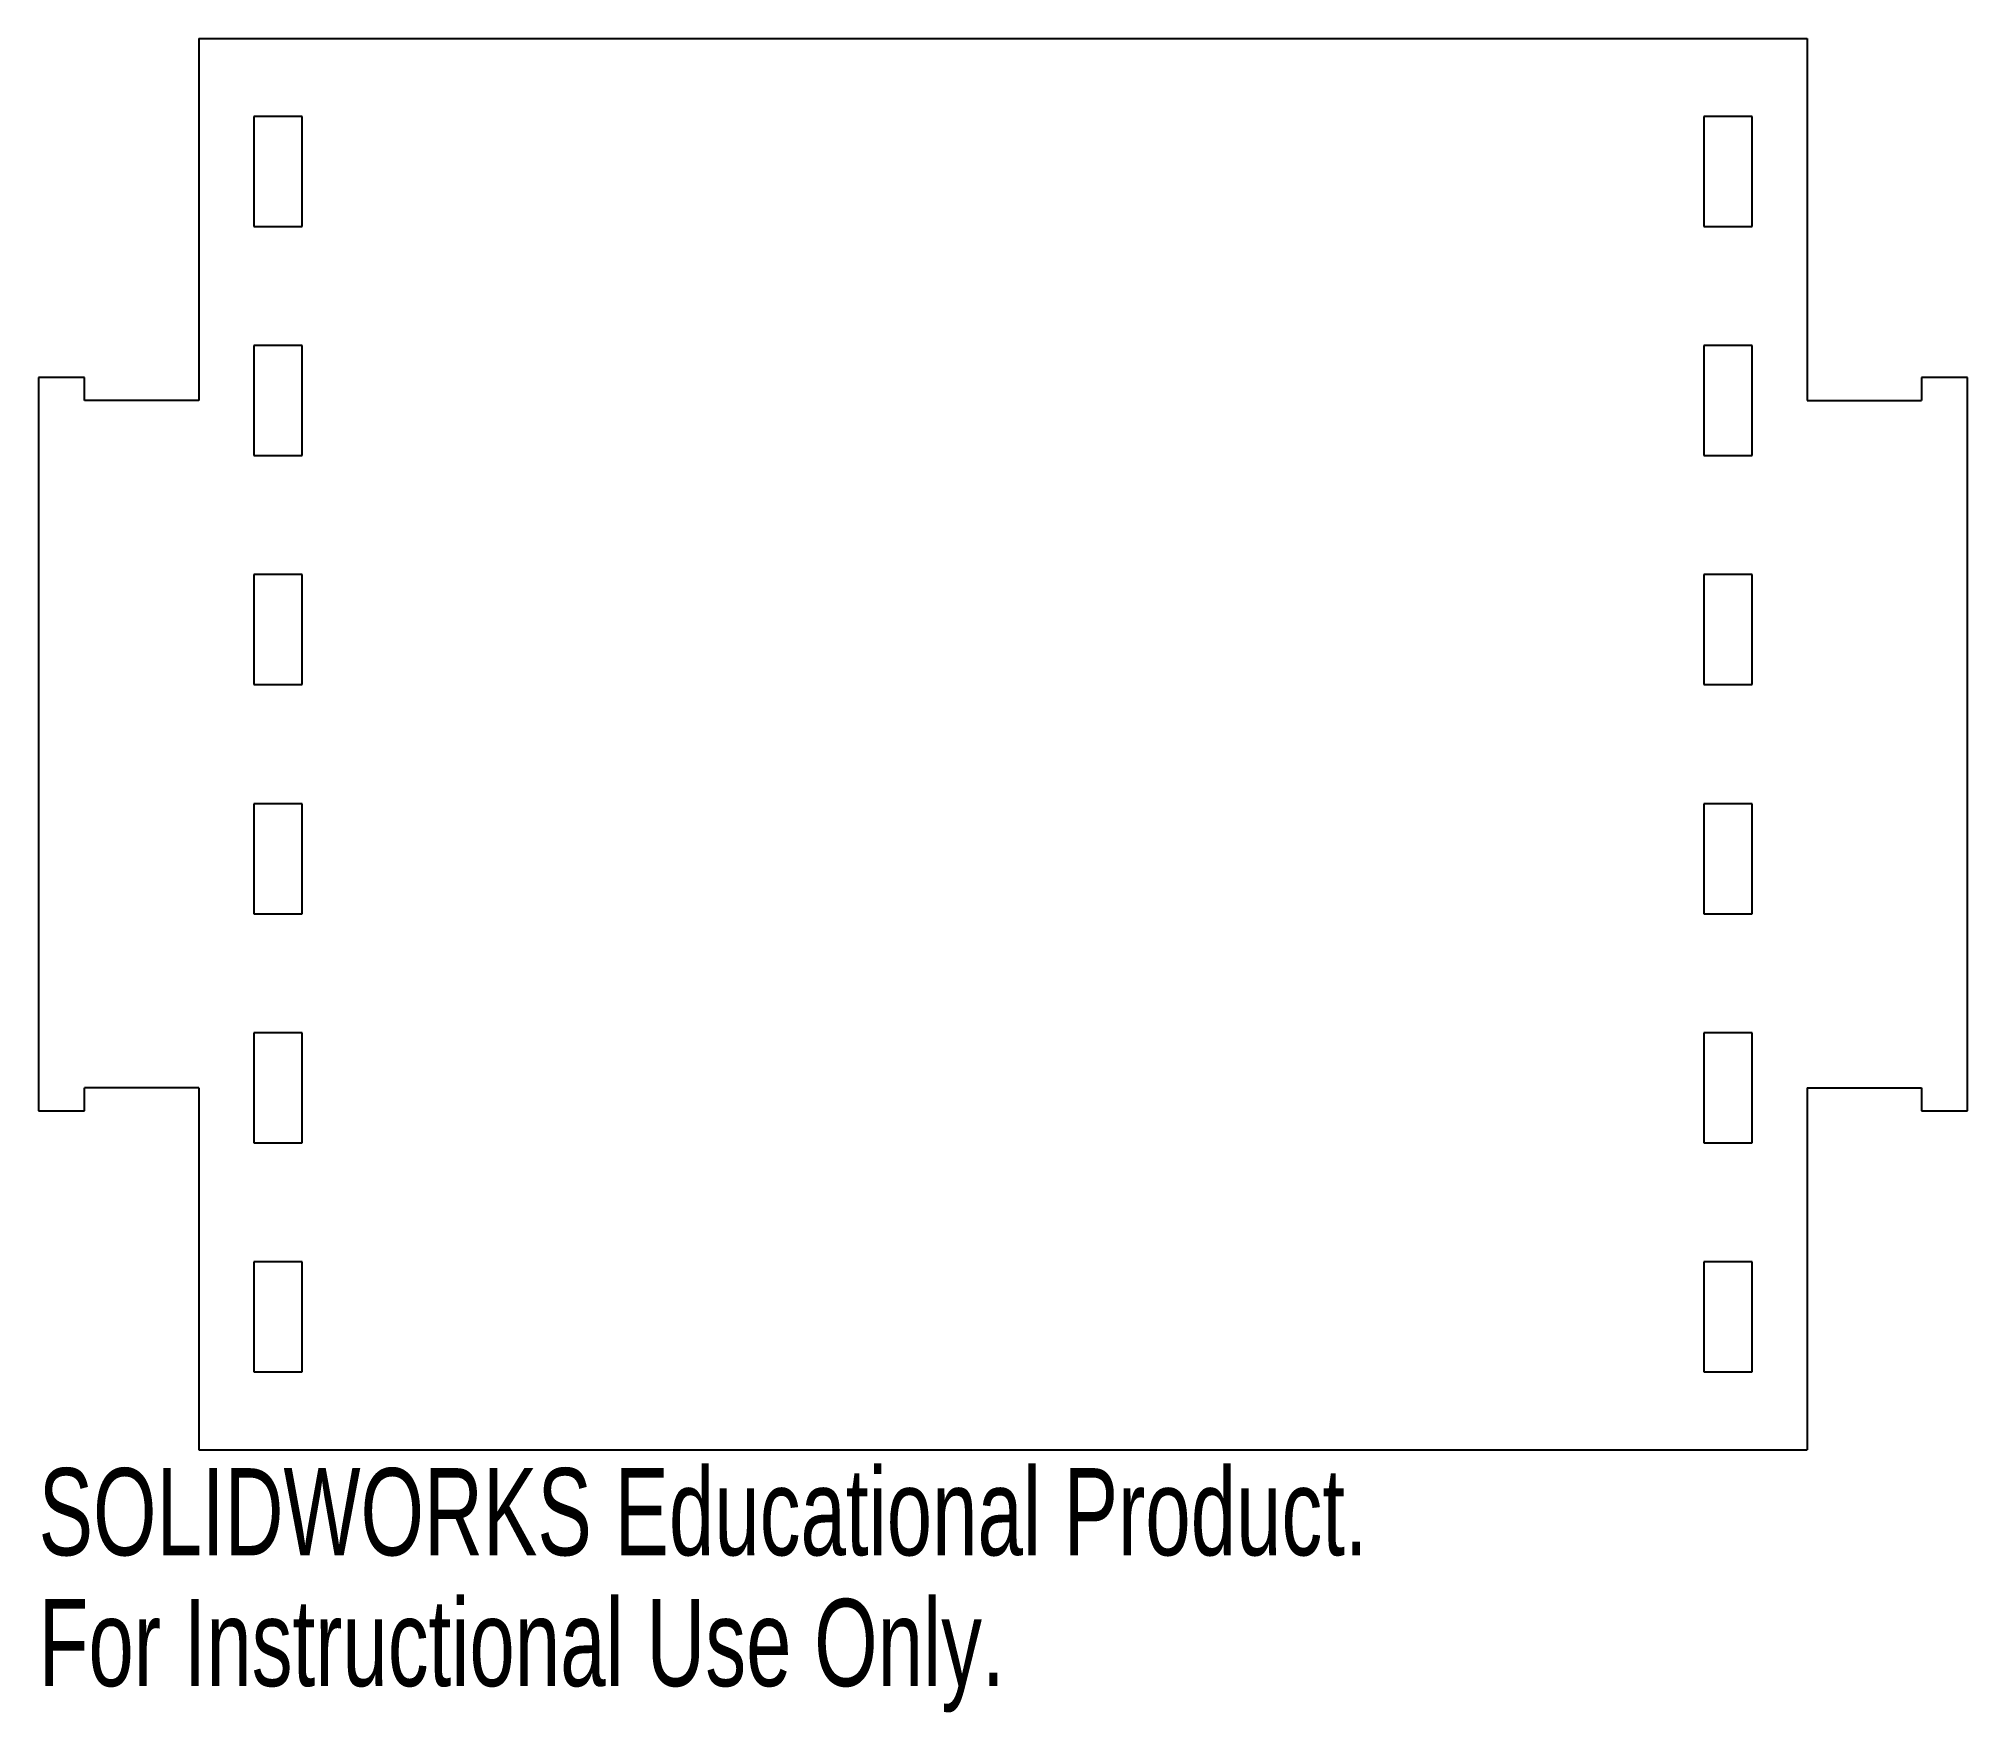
# Model space of a CAD drawing. Header units: inches. Extents: x -2.1 to 2.1, y -2.11 to 1.54.
import ezdxf

# ---------------------------------------------------------------- set-up
doc = ezdxf.new("R2010")
doc.units = ezdxf.units.IN
doc.header["$MEASUREMENT"] = 0
doc.styles.add('SLDTEXTSTYLE0', font='TXT', dxfattribs={"width": 0.7})

msp = doc.modelspace()

# ---------------------------------------------------------------- linework, layer by layer
at = {"color": 7, "linetype": 'Continuous', "lineweight": 25}
for p, q in [((-1.755, 1.54), (1.755, 1.54)), ((-1.755, 1.54), (-1.755, 0.75)), ((1.755, 1.54), (1.755, 0.75)), ((-1.635, 1.37), (-1.635, 1.13)), ((-1.53, 1.37), (-1.635, 1.37)), ((-1.53, 1.13), (-1.53, 1.37)), ((1.53, 1.37), (1.53, 1.13)), ((1.635, 1.37), (1.53, 1.37)), ((1.635, 1.13), (1.635, 1.37)), ((-1.635, 1.13), (-1.53, 1.13)), ((1.53, 1.13), (1.635, 1.13)), ((-1.635, 0.87), (-1.635, 0.63)), ((-1.53, 0.87), (-1.635, 0.87)), ((-1.53, 0.63), (-1.53, 0.87)), ((1.53, 0.87), (1.53, 0.63)), ((1.635, 0.87), (1.53, 0.87)), ((1.635, 0.63), (1.635, 0.87)), ((-2.005, 0.8), (-2.105, 0.8)), ((-2.105, 0.8), (-2.105, -0.8)), ((-2.005, 0.75), (-2.005, 0.8)), ((2.105, 0.8), (2.005, 0.8)), ((2.005, 0.8), (2.005, 0.75)), ((2.105, -0.8), (2.105, 0.8)), ((-1.755, 0.75), (-2.005, 0.75)), ((1.755, 0.75), (2.005, 0.75)), ((-1.635, 0.63), (-1.53, 0.63)), ((1.53, 0.63), (1.635, 0.63)), ((-1.635, 0.37), (-1.635, 0.13)), ((-1.53, 0.37), (-1.635, 0.37)), ((-1.53, 0.13), (-1.53, 0.37)), ((1.53, 0.37), (1.53, 0.13)), ((1.635, 0.37), (1.53, 0.37)), ((1.635, 0.13), (1.635, 0.37)), ((-1.635, 0.13), (-1.53, 0.13)), ((1.53, 0.13), (1.635, 0.13)), ((-1.635, -0.13), (-1.635, -0.37)), ((-1.53, -0.13), (-1.635, -0.13)), ((-1.53, -0.37), (-1.53, -0.13)), ((1.53, -0.13), (1.53, -0.37)), ((1.635, -0.13), (1.53, -0.13)), ((1.635, -0.37), (1.635, -0.13)), ((-1.635, -0.37), (-1.53, -0.37)), ((1.53, -0.37), (1.635, -0.37)), ((-1.635, -0.63), (-1.635, -0.87)), ((-1.53, -0.63), (-1.635, -0.63)), ((-1.53, -0.87), (-1.53, -0.63)), ((1.53, -0.63), (1.53, -0.87)), ((1.635, -0.63), (1.53, -0.63)), ((1.635, -0.87), (1.635, -0.63)), ((-2.005, -0.8), (-2.005, -0.75)), ((-1.755, -0.75), (-2.005, -0.75)), ((-1.755, -0.75), (-1.755, -1.54)), ((1.755, -0.75), (1.755, -1.54)), ((1.755, -0.75), (2.005, -0.75)), ((2.005, -0.75), (2.005, -0.8)), ((-2.105, -0.8), (-2.005, -0.8)), ((2.005, -0.8), (2.105, -0.8)), ((-1.635, -0.87), (-1.53, -0.87)), ((1.53, -0.87), (1.635, -0.87)), ((-1.635, -1.13), (-1.635, -1.37)), ((-1.53, -1.13), (-1.635, -1.13)), ((-1.53, -1.37), (-1.53, -1.13)), ((1.53, -1.13), (1.53, -1.37)), ((1.635, -1.13), (1.53, -1.13)), ((1.635, -1.37), (1.635, -1.13)), ((-1.635, -1.37), (-1.53, -1.37)), ((1.53, -1.37), (1.635, -1.37)), ((-1.755, -1.54), (1.755, -1.54))]:
    msp.add_line(p, q, dxfattribs=at)

# ---------------------------------------------------------------- texts
at = {"color": 7, "linetype": 'Continuous', "char_height": 0.1903, "attachment_point": 1, "style": 'SLDTEXTSTYLE0'}
for s, insert in [('SOLIDWORKS Educational Product.', (-2.105, -1.5801)), ('For Instructional Use Only.', (-2.105, -1.8656))]:
    msp.add_mtext(s, dxfattribs=dict(at, insert=insert))

doc.saveas('drawing.dxf')
